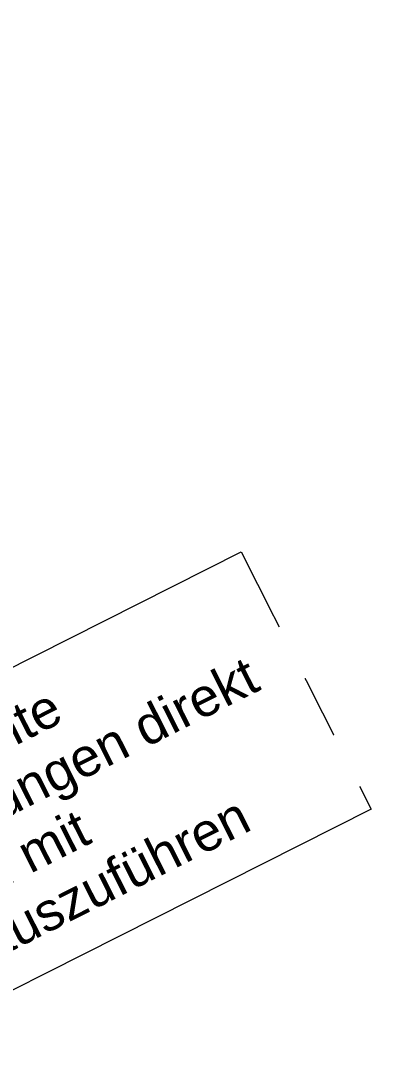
# Model space of a CAD drawing. Header units: metres. Extents: x 2682525 to 2683550, y 1250555 to 1251328.
# Drawn here: x 2683148.779 to 2683149.981, y 1250895.294 to 1250898.725 of the extents above; entities that cross this region are included whole.
import ezdxf

# ---------------------------------------------------------------- set-up
doc = ezdxf.new("R2010")
doc.units = ezdxf.units.M
doc.header["$PDMODE"] = 2
doc.header["$PDSIZE"] = -2
doc.linetypes.add('Verdeckt 0_75', pattern=[1.5, 0.75, -0.75])
for name, color, linetype, lineweight, true_color in [('2458 A U1_dwg-1', 9, 'Continuous', 18, 0x808080), ('_24_200 Materialien-Beton', 9, 'Continuous', 18, 0x808080), ('_24_300 Bauteile 3D-Raum-NGF Nettogeschossfläche', 9, 'Continuous', 18, 0x808080), ('_24_300 Bauteile 3D-Wand Innen', 9, 'Continuous', 18, 0x808080), ('_24_Keine', 9, 'Continuous', 18, 0x808080), ('A-DETL-____-MBND-1', 7, 'Continuous', 18, 0xbf6000), ('A-DETL-____-MBND-3', 7, 'Verdeckt 0_75', 25, 0xbf6000), ('Bemassung', 9, 'Continuous', 18, 0x808080)]:
    doc.layers.add(name, color=color, linetype=linetype, lineweight=lineweight, true_color=true_color)
for name, color, linetype, lineweight in [('A-____-____-DIMS', 7, 'Continuous', 9), ('A-DETL-____-MBND-2', 7, 'Verdeckt 0_75', 25), ('Bemassung-1', 7, 'Continuous', 18), ('G-____-____-DIMS', 7, 'Continuous', 9), ('G-____-____-TEXT', 7, 'Continuous', 9)]:
    doc.layers.add(name, color=color, linetype=linetype, lineweight=lineweight)
doc.styles.add('Arial_3', font='arial.ttf', dxfattribs={"height": 125})
doc.styles.add('Arial_31', font='arial.ttf', dxfattribs={"width": 0.9, "height": 200})
doc.styles.add('ISOCP_2', font='isocp___.ttf', dxfattribs={"height": 125.8608217592593})
doc.styles.add('ISOCP_7', font='isocp___.ttf', dxfattribs={"height": 151.0329861111111})
doc.dimstyles.new('2_0_mm_-_Arial', dxfattribs={"dimscale": 304.8, "dimtxt": 204.051879991394, "dimasz": 0.2460629921259842, "dimexe": 0.3280839895013123, "dimexo": 0.3280840109072179, "dimgap": 0.08202099737532807, "dimtad": 1, "dimdec": 1, "dimlfac": 0.001, "dimrnd": 0.09999999999999999, "dimzin": 0, "dimdsep": 46, "dimtxsty": 'Arial_31', "dimblk1": 'OBLIQUE', "dimblk2": 'OBLIQUE', "dimsah": 1, "dimcen": 0.09, "dimdle": 0.3280839895013123, "dimazin": 0, "dimtfac": 1, "dimtdec": 4, "dimtix": 1, "dimtmove": 0, "dimatfit": 3, "dimfxl": 1, "dimtvp": 1, "dimtfill": 1, "dimtolj": 1, "dimtzin": 0, "dimarcsym": 2})
doc.dimstyles.new('2_0_mm_-_Arial_1', dxfattribs={"dimscale": 304.8, "dimtxt": 204.051879991394, "dimasz": 0.2460629921259842, "dimexe": 0.3280839895013123, "dimexo": 0.3280840109072179, "dimgap": 0.08202099737532807, "dimtad": 1, "dimdec": 1, "dimlfac": 0.001, "dimrnd": 0.09999999999999999, "dimzin": 0, "dimdsep": 46, "dimtxsty": 'Arial_31', "dimblk1": 'OBLIQUE', "dimblk2": 'OBLIQUE', "dimsah": 1, "dimcen": 0.09, "dimdle": 0.3280839895013123, "dimazin": 0, "dimtfac": 1, "dimtdec": 4, "dimtix": 1, "dimtmove": 2, "dimatfit": 3, "dimfxl": 1, "dimtvp": 1, "dimtfill": 1, "dimtolj": 1, "dimtzin": 0, "dimarcsym": 2})
pattern_1 = [(18.233, (0, 0), (18.77292067800844, -56.98752011815572), []), (288.233, (0, 0), (63.31313485127099, 20.85671487326738), [])]

# ---------------------------------------------------------------- blocks, each defined once
blk = doc.blocks.new('2458 A U1_dwg-9041719-U01 Bodenplatte')
at = {"layer": '_24_200 Materialien-Beton'}
h = blk.add_hatch(dxfattribs=at)
h.set_pattern_fill('FP_1', color=256, style=0, pattern_type=2)
h.set_pattern_definition(pattern_1)
h.paths.add_polyline_path([(-8478.890120546976, -33460.46579612368), (-8728.890120546954, -33210.46579612369), (-18304.10905387584, -33210.46579612364), (-18554.10905387584, -33460.46579612364), (-8728.890120546972, -33460.46579612368)])
h = blk.add_hatch(dxfattribs=at)
h.set_pattern_fill('FP_1', color=256, style=0, pattern_type=2)
h.set_pattern_definition(pattern_1)
h.paths.add_polyline_path([(-8478.890120546976, -33460.46579612368), (-8728.890120546954, -33210.46579612369), (-18304.10905387584, -33210.46579612364), (-18554.10905387584, -33460.46579612364), (-12014.23953320214, -33460.46579612367)])
at = {"layer": '_24_200 Materialien-Beton', "flags": 128}
blk.add_lwpolyline([(-8728.890120546961, -33210.46579612365), (-8728.890120546961, -26850.465796424), (-11808.10733703203, -26850.465796424), (-8728.89012054694, -26850.465796424), (-8728.89012054694, -33210.46579612365), (-18304.10905387582, -33210.46579612365), (-18304.10905387582, -31716.00240297905), (-18304.10905387582, -33210.46579612361)], close=True, dxfattribs=at)
at = {"layer": '_24_300 Bauteile 3D-Raum-NGF Nettogeschossfläche', "flags": 128}
for points in [[(-11799.12729529535, -26850.46579642399), (-8728.890120546988, -26850.46579642399), (-8728.890120546988, -33210.4657961237), (-18304.10905387584, -33210.4657961237), (-18304.10905387584, -30028.27214473359)], [(-18304.10905387584, -30028.27214473359), (-18304.10905387584, -33210.4657961237), (-8728.890120546988, -33210.4657961237), (-8728.890120546988, -26850.46579641812), (-11799.12729529535, -26850.46579641812)]]:
    blk.add_lwpolyline(points, dxfattribs=at)
at = {"layer": '_24_300 Bauteile 3D-Wand Innen', "flags": 128}
blk.add_lwpolyline([(-8478.890120546943, -26600.46579642399), (-8478.890120546963, -33460.46579612365), (-18554.10905387582, -33460.46579612365), (-18554.10905387582, -31716.00240297904), (-18304.10905387582, -31716.00240297904), (-18304.10905387582, -33210.46579612361), (-8728.890120546957, -33210.46579612361), (-8728.890120546957, -26850.465796424), (-11808.10733703203, -26850.465796424), (-8728.89012054694, -26850.465796424), (-8728.89012054694, -33210.46579612365), (-18304.10905387582, -33210.46579612365), (-18304.10905387582, -31716.00240297905), (-18554.10905387581, -31716.00240297905), (-18554.10905387581, -33460.46579612361), (-8478.890120546963, -33460.46579612361), (-8478.890120546963, -26600.465796424)], dxfattribs=at)
at = {"layer": '_24_Keine'}
for p, q in [((-13905.94516195652, -31846.15798609769), (-14377.881323501, -30781.3941059253)), ((-13905.94516195652, -31846.15798609769), (-14377.881323501, -30781.3941059253)), ((-12946.3596113117, -31409.01939630874), (-13290.97896482073, -30781.35715161008)), ((-12946.3596113117, -31409.01939630874), (-13290.97896482073, -30781.35715161008))]:
    blk.add_line(p, q, dxfattribs=at)
at = {"layer": '_24_Keine', "flags": 128}
for points in [[(-12012.60431751088, -30882.24010532586), (-13130.16718776712, -29223.61017944588), (-12466.71521741514, -28776.58503134339), (-11349.1523471589, -30435.21495722337)], [(-12012.60431751088, -30882.24010532586), (-13130.16718776712, -29223.61017944588), (-12466.71521741514, -28776.58503134339), (-11349.1523471589, -30435.21495722337)], [(-14628.65755181421, -32210.46390941077), (-14628.65755181421, -33210.46579642836), (-15028.65755181426, -33210.46579642836), (-15028.65755181426, -32210.46390941077)], [(-14628.65755181421, -32210.46390941077), (-14628.65755181421, -33210.46579642836), (-15028.65755181426, -33210.46579642836), (-15028.65755181426, -32210.46390941077)], [(-14228.65755181419, -32210.46390941079), (-14228.65755181419, -33210.46579642838), (-14628.65755181425, -33210.46579642838), (-14628.65755181425, -32210.46390941078)], [(-14228.65755181419, -32210.46390941079), (-14228.65755181419, -33210.46579642838), (-14628.65755181425, -33210.46579642838), (-14628.65755181425, -32210.46390941078)], [(-13828.65755181417, -32210.4639094107), (-13828.65755181417, -33210.4657964283), (-14228.65755181424, -33210.4657964283), (-14228.65755181424, -32210.46390941069)], [(-13828.65755181417, -32210.4639094107), (-13828.65755181417, -33210.4657964283), (-14228.65755181424, -33210.4657964283), (-14228.65755181424, -32210.46390941069)], [(-13428.65755181419, -32210.4639094107), (-13428.65755181419, -33210.4657964283), (-13828.65755181425, -33210.4657964283), (-13828.65755181425, -32210.46390941069)], [(-13428.65755181419, -32210.4639094107), (-13428.65755181419, -33210.4657964283), (-13828.65755181425, -33210.4657964283), (-13828.65755181425, -32210.46390941069)], [(-13028.6575518142, -32210.4639094107), (-13028.6575518142, -33210.4657964283), (-13428.65755181426, -33210.4657964283), (-13428.65755181426, -32210.46390941069)], [(-13028.6575518142, -32210.4639094107), (-13028.6575518142, -33210.4657964283), (-13428.65755181426, -33210.4657964283), (-13428.65755181426, -32210.46390941069)]]:
    blk.add_lwpolyline(points, close=True, dxfattribs=at)
for points in [[(-13359.59020339708, -30656.3941059253), (-13908.92117687117, -29655.88642003234), (-13207.66798636063, -29270.86179380857), (-12245.10642080116, -31023.99477008496), (-12946.3596113117, -31409.01939630874)], [(-13359.59020339708, -30656.3941059253), (-13908.92117687117, -29655.88642003234), (-13207.66798636063, -29270.86179380857), (-12245.10642080116, -31023.99477008496), (-12946.3596113117, -31409.01939630874)], [(-14433.28517527659, -30656.3941059253), (-14716.36864955615, -30017.71226069404), (-13984.99035939471, -29693.5428656542), (-13558.18218430199, -30656.4907506261)], [(-14433.28517527659, -30656.3941059253), (-14716.36864955615, -30017.71226069404), (-13984.99035939471, -29693.5428656542), (-13558.18218430199, -30656.4907506261)], [(-10228.65755181418, -30210.46390941081), (-10228.65755181418, -32210.46390941082), (-14228.65755181422, -32210.46390941082), (-14228.65755181422, -30781.3941059253)], [(-14228.65755181422, -30656.3941059253), (-14228.65755181422, -30210.46390941072), (-10228.65755181418, -30210.46390941072)], [(-10228.65755181418, -30210.46390941081), (-10228.65755181418, -32210.46390941082), (-14228.65755181422, -32210.46390941082), (-14228.65755181422, -30781.3941059253)], [(-14228.65755181422, -30656.3941059253), (-14228.65755181422, -30210.46390941072), (-10228.65755181418, -30210.46390941072)], [(-14228.65755181419, -30781.3941059253), (-14228.65755181419, -32210.46390941082), (-17900.38915200698, -32210.46390941082)], [(-14228.65755181419, -30781.3941059253), (-14228.65755181419, -32210.46390941082), (-17900.38915200698, -32210.46390941082)], [(-14554.55853037309, -30781.3941059253), (-14161.13584172758, -31945.59184344145), (-14919.02981050218, -32201.71043334671)], [(-14554.55853037309, -30781.3941059253), (-14161.13584172758, -31945.59184344145), (-14919.02981050218, -32201.71043334671)], [(-13502.85122279253, -30781.32629846308), (-13174.56687179508, -31521.98859105785), (-13905.94516195652, -31846.15798609769)], [(-13502.85122279253, -30781.32629846308), (-13174.56687179508, -31521.98859105785), (-13905.94516195652, -31846.15798609769)]]:
    blk.add_lwpolyline(points, dxfattribs=at)
at = {"layer": 'Bemassung', "flags": 128}
for points in [[(-8953.138706559299, -32606.62853253537), (-8840.897495621804, -32606.62853253537), (-17900.38915200698, -32606.62853253537)], [(-17900.38915200698, -32606.62853253537), (-8840.897495621804, -32606.62853253537), (-8953.138706559299, -32606.62853253537)]]:
    blk.add_lwpolyline(points, dxfattribs=at)
at = {"layer": '_24_Keine', "char_height": 151.0329861111111, "attachment_point": 1, "line_spacing_factor": 1.478621465017729, "style": 'ISOCP_7'}
for s, insert, width in [('60.U110.01', (-13326.0211422034, -30342.09028698902), 1157.082917082917), ('60.U110.01', (-13326.0211422034, -30342.09028698902), 1157.082917082917), ('Veloraum 47 VPP', (-13318.70644778375, -30583.39028698891), 2111.168831168831), ('Veloraum 47 VPP', (-13318.70644778375, -30583.39028698891), 2111.168831168831), ('48.1m²', (-13320.66390121541, -30824.69028698894), 771.3886113886114), ('48.1m²', (-13320.66390121541, -30824.69028698894), 771.3886113886114)]:
    blk.add_mtext(s, dxfattribs=dict(at, insert=insert, width=width))
at = {"layer": 'Bemassung-1', "char_height": 125.8608217592593, "attachment_point": 1, "line_spacing_factor": 1.478621465017729, "style": 'ISOCP_2'}
for s, insert, width in [('5', (-13384.71683819068, -32333.73392162986), 118.4236817761332), ('5', (-13384.71683819068, -32333.73392162986), 118.4236817761332), ('9.57', (-13756.44006838746, -32480.27187839244), 406.0240518038852), ('9.57', (-13756.44006838746, -32480.27187839244), 406.0240518038852)]:
    blk.add_mtext(s, dxfattribs=dict(at, insert=insert, width=width))
blk = doc.blocks.new('PE-HD_Bogen - Standard-V52-U01 Bodenplatte')
at = {"layer": 'A-DETL-____-MBND-3'}
for points in [[(-13333.19620134134, -30718.8941059253), (-13332.57132630349, -30664.76751818878), (-13332.5713263035, -30656.3941059253), (-13372.74680685022, -30656.3941059253), (-13373.07026597122, -30658.52374178224), (-13373.69554416905, -30678.93825369509), (-13373.99655692518, -30718.8941059253)], [(-13333.19620134098, -30718.8941059253), (-13332.50909056098, -30718.8941059253), (-13331.00321060508, -30702.71791560639), (-13326.58819396783, -30687.64410592529), (-13319.56491673684, -30674.69993210114), (-13310.41200364891, -30664.76751818878), (-13299.75321060511, -30658.52374178223), (-13288.31491673684, -30656.3941059253), (-13331.946451266, -30656.3941059253), (-13332.26991038702, -30658.52374178223), (-13332.89518858485, -30678.93825369509), (-13333.15361713983, -30702.71791560639)], [(-13331.00321060508, -30718.8941059253), (-13303.65311298784, -30718.8941059253), (-13302.14723303195, -30702.71791560639), (-13297.73221639467, -30687.64410592529), (-13290.70893916368, -30674.69993210114), (-13281.55602607576, -30664.76751818878), (-13270.89723303194, -30658.52374178223), (-13261.41013952251, -30656.3941059253), (-13289.25719175788, -30656.56954316227), (-13299.75321060511, -30658.52374178223), (-13310.41200364891, -30664.76751818878), (-13319.56491673684, -30674.69993210114), (-13326.58819396783, -30687.64410592529), (-13331.00321060508, -30702.71791560639), (-13332.50909056098, -30718.8941059253)], [(-13332.26991038702, -30781.3941059253), (-13331.97309749366, -30781.21866872728), (-13332.32361681761, -30778.15195103443), (-13332.89518858551, -30758.84995811251), (-13333.19620134098, -30718.8941059253), (-13373.99655692518, -30718.8941059253), (-13373.37168188769, -30773.02069366182), (-13372.74680685022, -30781.3941059253)], [(-13288.31491673684, -30781.3941059253), (-13299.75321060511, -30779.26447006837), (-13310.41200364907, -30773.02069366198), (-13319.56491673684, -30763.08827974946), (-13327.1382330684, -30748.26615496823), (-13331.00321060508, -30735.07029624421), (-13332.82429562885, -30718.8941059253), (-13333.19620134098, -30718.8941059253), (-13332.57132630349, -30773.02069366182), (-13331.946451266, -30781.3941059253), (-13297.73221639466, -30781.2634739513)], [(-13288.31491673684, -30781.3941059253), (-13261.41013952252, -30781.03082217896), (-13270.89723303194, -30779.26447006837), (-13281.55602607576, -30773.02069366182), (-13290.70893916368, -30763.08827974946), (-13297.73221639467, -30750.1441059253), (-13302.14723303195, -30735.07029624421), (-13303.65311298784, -30718.8941059253), (-13332.48100570256, -30719.19579399361), (-13331.00321060508, -30735.07029624421), (-13326.58819396783, -30750.1441059253), (-13319.56491673684, -30763.08827974946), (-13310.41200364891, -30773.02069366182), (-13299.75321060511, -30779.26447006837), (-13289.38643107746, -30781.19460629823)]]:
    blk.add_hatch(color=256, dxfattribs=at).paths.add_polyline_path(points)
at = {"layer": 'A-DETL-____-MBND-2'}
for p, q in [((-13331.94645126599, -30656.3941059253), (-13372.74680685021, -30656.3941059253)), ((-13259.45893916369, -30656.3941059253), (-13288.31491673684, -30656.3941059253)), ((-13306.389807056, -30718.89410592527), (-13372.7468068502, -30718.89410592527)), ((-13306.389807056, -30718.89410592527), (-13259.45893916367, -30718.89410592527)), ((-13372.74680685021, -30781.3941059253), (-13331.94645126601, -30781.3941059253)), ((-13288.31491673684, -30781.3941059253), (-13259.45893916369, -30781.3941059253))]:
    blk.add_line(p, q, dxfattribs=at)
at = {"layer": 'A-DETL-____-MBND-2', "flags": 128}
for points in [[(-13331.94645126602, -30656.3941059253), (-13309.61541686365, -30656.3941059253), (-13290.32355912609, -30656.3941059253), (-13288.31491673683, -30656.3941059253)], [(-13288.31491673683, -30781.3941059253), (-13307.05738976201, -30781.3941059253), (-13329.16844789179, -30781.3941059253), (-13331.94645126602, -30781.3941059253)]]:
    blk.add_lwpolyline(points, dxfattribs=at)
at = {"layer": 'A-DETL-____-MBND-2'}
for centre, major_axis, ratio, start_param, end_param in [((-13372.7468068502, -30718.89410592527), (0, 62.5), 0.01999600119961542, 4.712388980384685, 7.853981633974485), ((-13259.45893916367, -30718.89410592527), (0, 62.5), 0.7071067811865942, 4.712388980384685, 7.853981633974485), ((-13372.7468068502, -30718.89410592527), (0, 62.49999999999635), 0.01999600119961658, 1.570796326794898, 4.712388980384685), ((-13259.45893916367, -30718.89410592527), (0, 62.49999999999635), 0.7071067811865771, 1.570796326794898, 4.712388980384685)]:
    blk.add_ellipse(centre, major_axis=major_axis, ratio=ratio, start_param=start_param, end_param=end_param, dxfattribs=at)
blk = doc.blocks.new('PE-HD_Bogen - Standard-V39-U01 Bodenplatte')
at = {"layer": 'A-DETL-____-MBND-3'}
for points in [[(-57164.19392595262, -12552.61060610867), (-57161.89551861832, -12533.72855806567), (-57158.27302935952, -12521.36060610866), (-57150.56002646278, -12507.66796666137), (-57142.09683904052, -12498.48401837214), (-57131.43804599674, -12492.2402419656), (-57119.99975212848, -12490.11060610867), (-57148.41449238324, -12490.11060610867), (-57159.8527862515, -12492.2402419656), (-57170.51157929528, -12498.48401837214), (-57179.66449238326, -12508.41643228451), (-57186.6877696142, -12521.36060610866), (-57191.10278625147, -12536.43441578976), (-57192.60866620737, -12552.61060610867)], [(-57145.59520655798, -12615.11060610866), (-57120.97992136927, -12614.92811354597), (-57132.65103273386, -12612.27041907212), (-57142.09683904052, -12606.73719384519), (-57151.2497521285, -12596.80477993283), (-57158.27302935952, -12583.86060610867), (-57162.68804599671, -12568.78679642757), (-57164.19392595262, -12552.61060610867), (-57192.60866620737, -12552.61060610867), (-57190.48796278668, -12570.88593503951), (-57186.6877696142, -12583.86060610867), (-57179.66449238326, -12596.80477993283), (-57170.51157929528, -12606.73719384519), (-57159.8527862515, -12612.98097025173), (-57148.41449238324, -12615.11060610866)], [(-57119.99975212848, -12615.11060610866), (-57101.40103273385, -12615.11060610866), (-57117.57722305277, -12612.98097025173), (-57132.65103273386, -12606.73719384519), (-57145.59520655803, -12596.80477993283), (-57155.52762047039, -12583.86060610867), (-57161.89551861832, -12567.8765340884), (-57163.90103273387, -12555.7568704786), (-57161.89551861832, -12571.49265415166), (-57158.27302935952, -12583.86060610867), (-57150.5600265063, -12597.55324550877), (-57142.09683904052, -12606.73719384519), (-57129.9500188434, -12613.25801821171), (-57120.89655985781, -12614.94363418794)]]:
    blk.add_hatch(color=256, dxfattribs=at).paths.add_polyline_path(points)
h = blk.add_hatch(color=256, dxfattribs=at)
h.paths.add_polyline_path([(-57163.97715320136, -12552.61060610867), (-57161.77139687695, -12536.43441578976), (-57155.52762047039, -12521.36060610866), (-57145.59520655803, -12508.41643228451), (-57131.4380459968, -12497.98158281466), (-57117.57722305277, -12492.2402419656), (-57101.40103273385, -12490.11060610867), (-57124.39015594316, -12490.9280323348), (-57132.65103273386, -12492.9507931452), (-57142.09683904052, -12498.48401837214), (-57151.2497521285, -12508.41643228451), (-57158.27302935952, -12521.36060610866), (-57162.68804599671, -12536.43441578976), (-57164.19392595262, -12552.61060610867)])
h.paths.add_polyline_path([(-57085.22484241496, -12492.2402419656), (-57091.57284635156, -12491.10050573354), (-57101.40103273385, -12490.11060610867)])
at = {"layer": 'A-DETL-____-MBND-2'}
for p, q in [((-57119.99975212853, -12490.11060610867), (-57148.41449238318, -12490.11060610867)), ((-57101.40103273375, -12552.61060610865), (-57148.41449238314, -12552.61060610865)), ((-57148.41449238318, -12615.11060610866), (-57119.99975212853, -12615.11060610866))]:
    blk.add_line(p, q, dxfattribs=at)
at = {"layer": 'A-DETL-____-MBND-2', "flags": 128}
for points in [[(-57163.90103273387, -12552.61060610867), (-57159.81315627231, -12530.37833623531), (-57148.08427037473, -12511.05431508837), (-57130.24865461163, -12497.16635742588), (-57108.63942238624, -12490.53117541508), (-57101.40103273385, -12490.11060610867)], [(-57119.99975212843, -12490.11060610867), (-57107.03941517964, -12490.11060610867), (-57101.53017409692, -12490.11060610867), (-57101.40103273385, -12490.11060610867)], [(-57101.40103273385, -12490.11060610867), (-57079.16876286051, -12494.19848257016), (-57059.84474171353, -12505.92736846777), (-57045.95678405103, -12523.76298423092), (-57039.32160204028, -12545.37221645629), (-57038.90103273383, -12552.61060610867)], [(-57101.40103273385, -12615.11060610866), (-57123.63330260721, -12611.02272964718), (-57142.95732375417, -12599.29384374956), (-57156.84528141658, -12581.45822798641), (-57163.48046342747, -12559.84899576104), (-57163.90103273387, -12552.61060610867)], [(-57038.90103273383, -12552.61060610867), (-57042.98890919529, -12574.84287598203), (-57054.71779509293, -12594.16689712896), (-57072.55341085608, -12608.05485479145), (-57094.16264308144, -12614.69003680226), (-57101.40103273385, -12615.11060610866)], [(-57101.40103273385, -12615.11060610866), (-57105.48962036322, -12615.11060610866), (-57117.22887777712, -12615.11060610866), (-57119.99975212843, -12615.11060610866)]]:
    blk.add_lwpolyline(points, dxfattribs=at)
at = {"layer": 'A-DETL-____-MBND-2'}
for radius, start, end in [(62.49999999999272, 0, 180), (62.50000000000728, 180, 0)]:
    blk.add_arc((-57101.40103273375, -12552.61060610865), radius, start, end, dxfattribs=at)
for major_axis, ratio, start_param, end_param in [((0, 62.5), 0.7071067811865359, 4.712388980384685, 7.853981633974485), ((0, 62.50000000000182), 0.7071067811865154, 1.570796326794898, 4.712388980384685)]:
    blk.add_ellipse((-57148.41449238314, -12552.61060610865), major_axis=major_axis, ratio=ratio, start_param=start_param, end_param=end_param, dxfattribs=at)
blk = doc.blocks.new('_Oblique')
at = {"color": 0, "linetype": 'ByBlock', "lineweight": -2}
blk.add_line((-0.5, -0.5), (0.5, 0.5), dxfattribs=at)
blk = doc.blocks.new('*D1807')
at = {"layer": 'A-____-____-DIMS', "color": 0, "lineweight": -2, "transparency": 16777216}
for p, q in [((2683068.897622096, 1250867.009540824), (2683135.861756529, 1250900.785341326)), ((2683053.688199543, 1250859.338114525), (2683068.897622096, 1250867.009540824)), ((2683053.688199543, 1250859.338114525), (2682986.72406511, 1250825.562314023)), ((2683113.74310552, 1250778.098576879), (2683113.932022766, 1250777.724028246)), ((2683098.698719751, 1250770.099947516), (2683098.722600213, 1250770.052601948))]:
    blk.add_line(p, q, dxfattribs=at)
at = {"layer": 'A-____-____-DIMS', "color": 0, "lineweight": -2, "transparency": 16777216, "xscale": 74.99999999999999, "yscale": 74.99999999999999, "zscale": 74.99999999999999}
for p, rotation in [((2683068.897622096, 1250867.009540824), 206.7657572042305), ((2683053.688199543, 1250859.338114525), 26.76575720423048)]:
    blk.add_blockref('_Oblique', p, dxfattribs=dict(at, rotation=rotation))
at = {"layer": 'A-____-____-DIMS', "color": 0, "transparency": 16777216, "insert": (2683004.047613651, 1250976.668747653), "char_height": 200, "width": 911.641014607705, "attachment_point": 5, "rotation": 26.76575720423047, "style": 'Arial_31', "bg_fill": 3, "box_fill_scale": 1.1, "bg_fill_color": 256, "bg_fill_true_color": 13158600, "bg_fill_transparency": 0}
blk.add_mtext('\\A1;0.0', dxfattribs=at)
at = {"layer": 'Defpoints', "color": 0, "transparency": 16777216}
for p in [(2683068.708701911, 1250867.384095282), (2683068.897622096, 1250867.009540824), (2683053.664316143, 1250859.385465919)]:
    blk.add_point(p, dxfattribs=at)
blk = doc.blocks.new('*D1808')
at = {"layer": 'A-____-____-DIMS', "color": 0, "lineweight": -2, "transparency": 16777216}
for p, q in [((2683101.306229421, 1250883.356000871), (2683168.270363854, 1250917.131801374)), ((2683068.897622741, 1250867.009539544), (2683001.933488308, 1250833.233739042)), ((2683146.196746825, 1250794.355752247), (2683146.340630091, 1250794.070488293)), ((2683113.74310552, 1250778.098576879), (2683113.932023411, 1250777.724026967))]:
    blk.add_line(p, q, dxfattribs=at)
at = {"layer": 'A-____-____-DIMS', "color": 0, "transparency": 16777216, "insert": (2682617.72699169, 1250788.948338999), "char_height": 200, "width": 911.641014607705, "attachment_point": 1, "rotation": 26.76575720423047, "line_spacing_factor": 0.9417779076525878, "style": 'Arial_31', "bg_fill": 3, "box_fill_scale": 1.1, "bg_fill_color": 256, "bg_fill_true_color": 13158600, "bg_fill_transparency": 0}
blk.add_mtext('\\A1;0.0', dxfattribs=at)
at = {"layer": 'A-____-____-DIMS', "color": 0, "lineweight": -2, "transparency": 16777216}
blk.add_line((2683068.897622741, 1250867.009539544), (2683101.306229421, 1250883.356000871), dxfattribs=at)
at = {"layer": 'Defpoints', "color": 0, "transparency": 16777216}
for p in [(2683101.162343216, 1250883.641270651), (2683101.306229421, 1250883.356000871), (2683068.708701911, 1250867.384095282)]:
    blk.add_point(p, dxfattribs=at)
at = {"layer": 'A-____-____-DIMS', "color": 0, "lineweight": -2, "transparency": 16777216, "xscale": 74.99999999999999, "yscale": 74.99999999999999, "zscale": 74.99999999999999}
for p, rotation in [((2683101.306229421, 1250883.356000871), 206.7657572042305), ((2683068.897622741, 1250867.009539544), 26.76575720423048)]:
    blk.add_blockref('_Oblique', p, dxfattribs=dict(at, rotation=rotation))
blk = doc.blocks.new('*D1809')
at = {"layer": 'A-____-____-DIMS', "color": 0, "lineweight": -2, "transparency": 16777216}
for p, q in [((2683132.910514814, 1250899.296771893), (2683199.874649247, 1250933.072572396)), ((2683101.30623005, 1250883.355999624), (2683132.910514814, 1250899.296771893)), ((2683101.30623005, 1250883.355999624), (2683034.342095617, 1250849.580199121)), ((2683177.801724807, 1250810.295150137), (2683177.944915484, 1250810.011259315)), ((2683146.196746825, 1250794.355752247), (2683146.34063072, 1250794.070487046))]:
    blk.add_line(p, q, dxfattribs=at)
at = {"layer": 'A-____-____-DIMS', "color": 0, "lineweight": -2, "transparency": 16777216, "xscale": 74.99999999999999, "yscale": 74.99999999999999, "zscale": 74.99999999999999}
for p, rotation in [((2683132.910514814, 1250899.296771893), 206.7657572042305), ((2683101.30623005, 1250883.355999624), 26.76575720423048)]:
    blk.add_blockref('_Oblique', p, dxfattribs=dict(at, rotation=rotation))
at = {"layer": 'A-____-____-DIMS', "color": 0, "transparency": 16777216, "insert": (2683059.863075263, 1251004.821305737), "char_height": 200, "width": 911.641014607705, "attachment_point": 5, "rotation": 26.76575720423047, "style": 'Arial_31', "bg_fill": 3, "box_fill_scale": 1.1, "bg_fill_color": 256, "bg_fill_true_color": 13158600, "bg_fill_transparency": 0}
blk.add_mtext('\\A1;0.0', dxfattribs=at)
at = {"layer": 'Defpoints', "color": 0, "transparency": 16777216}
for p in [(2683132.767321199, 1250899.58066854), (2683132.910514814, 1250899.296771893), (2683101.162343216, 1250883.641270651)]:
    blk.add_point(p, dxfattribs=at)

msp = doc.modelspace()

# ---------------------------------------------------------------- hatches: boundary and pattern name
at = {"layer": 'A-DETL-____-MBND-1'}
for points in [[(2683149.296233041, 1250897.787322002), (2683149.309716967, 1250897.796508308), (2683149.320363849, 1250897.808871495), (2683149.327448118, 1250897.823569033), (2683149.330486995, 1250897.839599308), (2683149.329273383, 1250897.855869883), (2683149.32388999, 1250897.871271947), (2683149.314703683, 1250897.884755873), (2683149.302340496, 1250897.895402754), (2683149.287642959, 1250897.902487024), (2683149.271612684, 1250897.9055259), (2683149.255342108, 1250897.904312288), (2683149.239940045, 1250897.898928895), (2683149.226456119, 1250897.889742589), (2683149.215809238, 1250897.877379402), (2683149.208724968, 1250897.862681864), (2683149.205686092, 1250897.846651589), (2683149.206899703, 1250897.830381014), (2683149.212283097, 1250897.81497895), (2683149.221469403, 1250897.801495024), (2683149.23383259, 1250897.790848143), (2683149.248530128, 1250897.783763873), (2683149.264560402, 1250897.780724997), (2683149.280830978, 1250897.781938609)], [(2683149.186651338, 1250897.802050641), (2683149.180711021, 1250897.817171799), (2683149.177864593, 1250897.832618804), (2683149.178306031, 1250897.847338967), (2683149.182005254, 1250897.860329133), (2683149.188710165, 1250897.870704044), (2683149.197963836, 1250897.877756667), (2683149.110034926, 1250897.832999644), (2683149.102359792, 1250897.827150092), (2683149.095654881, 1250897.816775181), (2683149.091955659, 1250897.803785015), (2683149.09151422, 1250897.789064853), (2683149.094360649, 1250897.773617848), (2683149.100300966, 1250897.758496689), (2683149.138017822, 1250897.777520558)], [(2683149.254256832, 1250897.766149774), (2683149.243085024, 1250897.762900064), (2683149.230756419, 1250897.763674728), (2683149.21811119, 1250897.768420976), (2683149.20601109, 1250897.776815358), (2683149.195280721, 1250897.78828581), (2683149.186651338, 1250897.802050641), (2683149.100300966, 1250897.758496689), (2683149.108930348, 1250897.744731858), (2683149.119660718, 1250897.733261406), (2683149.131760818, 1250897.724867024), (2683149.144406046, 1250897.720120777), (2683149.156734651, 1250897.719346112), (2683149.167906459, 1250897.722595822), (2683149.242331051, 1250897.760134573)], [(2683149.221469403, 1250897.801495024), (2683149.212283097, 1250897.81497895), (2683149.212534496, 1250897.814480524), (2683149.217623593, 1250897.807084311)], [(2683148.46988896, 1250897.440525461), (2683149.03749446, 1250897.726817943), (2683149.013676801, 1250897.775426554), (2683149.009906032, 1250897.782902508), (2683148.441742461, 1250897.496328907), (2683145.362365589, 1250895.943133162), (2683145.364267227, 1250895.938320588), (2683145.372557592, 1250895.92075056), (2683145.389396241, 1250895.886766898), (2683146.688217406, 1250896.5418746)], [(2683149.066756804, 1250897.671577314), (2683149.065508933, 1250897.673333103), (2683149.057723864, 1250897.687523793), (2683149.03749446, 1250897.726817943), (2683145.389396241, 1250895.886766898), (2683145.414329747, 1250895.838721104), (2683145.418658586, 1250895.831526269), (2683148.943449286, 1250897.609382682)]]:
    msp.add_hatch(color=256, dxfattribs=at).paths.add_polyline_path(points)
at = {"layer": 'G-____-____-DIMS'}
msp.add_hatch(color=256, dxfattribs=at).paths.add_polyline_path([(2683148.982759178, 1250897.699210212), (2683149.084813491, 1250897.586141785), (2683149.117330542, 1250897.627865276)])

# ---------------------------------------------------------------- linework, layer by layer
at = {"layer": 'A-DETL-____-MBND-2'}
for p, q in [((2683149.32437954, 1250897.731518556), (2683149.211793547, 1250897.954732341)), ((2683149.15647965, 1250897.786832452), (2683149.379693436, 1250897.899418445)), ((2683149.197963836, 1250897.877756667), (2683149.111613463, 1250897.834202715)), ((2683149.251480581, 1250897.834749627), (2683149.226110334, 1250897.821953221)), ((2683149.268086543, 1250897.843125449), (2683149.251480581, 1250897.834749627)), ((2683149.139759962, 1250897.778399269), (2683149.226110334, 1250897.821953221)), ((2683149.139759962, 1250897.778399269), (2683149.226110334, 1250897.821953221)), ((2683149.010463808, 1250897.783184207), (2683145.362365589, 1250895.943133162)), ((2683149.113995753, 1250897.765404153), (2683149.075039113, 1250897.745754955)), ((2683149.139759962, 1250897.778399269), (2683149.113995753, 1250897.765404153)), ((2683149.167906459, 1250897.722595822), (2683149.254256832, 1250897.766149774)), ((2683149.038610306, 1250897.727380761), (2683145.390512087, 1250895.887329715)), ((2683149.038610306, 1250897.727380761), (2683145.390512087, 1250895.887329715)), ((2683149.075039113, 1250897.745754955), (2683149.038610306, 1250897.727380761)), ((2683145.418658586, 1250895.831526269), (2683149.066756804, 1250897.671577314))]:
    msp.add_line(p, q, dxfattribs=at)
for centre, radius, start, end in [((2683149.268086543, 1250897.843125449), 0.0625, 26.76575720423047, 206.7657572042305), ((2683149.254013294, 1250897.871027172), 0.03124999999999818, 296.7657452933528, 116.7657452933528), ((2683149.268086543, 1250897.843125449), 0.06250000000000182, 206.7657572042305, 26.76575720423047), ((2683149.282159792, 1250897.815223725), 0.03125, 116.7657452933528, 296.7657452933528)]:
    msp.add_arc(centre, radius, start, end, dxfattribs=at)
for centre, major_axis, ratio, start_param, end_param in [((2683149.226110334, 1250897.821953221), (-0.02814649821669223, 0.05580344647185997), 0.7071067811865942, 1.554312234475219e-15, 1.570796326794898), ((2683149.226110334, 1250897.821953221), (-0.02814649821669223, 0.05580344647185997), 0.7071067811865651, 4.712388980384685, 6.283185307179588), ((2683149.139759962, 1250897.778399269), (-0.02814649821669223, 0.05580344647185997), 0.7071067811865651, 1.554312234475219e-15, 1.570796326794898), ((2683149.139759962, 1250897.778399269), (-0.02814649821669223, 0.05580344647185997), 0.7071067811865942, 4.712388980384685, 6.283185307179588), ((2683149.226110334, 1250897.821953221), (-0.02814649821669058, 0.05580344647185672), 0.7071067811866062, 3.141592653589789, 4.712388980384685), ((2683149.139759962, 1250897.778399269), (-0.02814649821669058, 0.05580344647185672), 0.7071067811866353, 3.141592653589789, 4.712388980384685), ((2683149.226110334, 1250897.821953221), (-0.02814649821669058, 0.05580344647185672), 0.7071067811866353, 1.570796326794898, 3.141592653589789), ((2683149.038610306, 1250897.727380761), (-0.02814649821669223, 0.05580344647185997), 0.01999600119961542, 1.554312234475219e-15, 1.570796326794898), ((2683149.038610306, 1250897.727380761), (-0.02814649821669223, 0.05580344647185997), 0.01999600119961542, 4.712388980384685, 6.283185307179588), ((2683149.038610306, 1250897.727380761), (-0.02814649821669058, 0.05580344647185672), 0.01999600119961658, 1.570796326794898, 3.141592653589789), ((2683149.038610306, 1250897.727380761), (-0.02814649821669058, 0.05580344647185672), 0.01999600119961658, 3.141592653589789, 4.712388980384685), ((2683149.139759962, 1250897.778399269), (-0.02814649821669058, 0.05580344647185672), 0.7071067811866062, 1.570796326794898, 3.141592653589789)]:
    msp.add_ellipse(centre, major_axis=major_axis, ratio=ratio, start_param=start_param, end_param=end_param, dxfattribs=at)
at = {"layer": 'G-____-____-DIMS'}
for p, q in [((2683149.334561849, 1250897.425034075), (2683150.42032036, 1250897.972675877)), ((2683148.982759178, 1250897.699210212), (2683149.084813491, 1250897.586141785)), ((2683149.117330542, 1250897.627865276), (2683148.982759178, 1250897.699210212)), ((2683148.982759178, 1250897.699210212), (2683149.334561849, 1250897.425034075)), ((2683149.084813491, 1250897.586141785), (2683149.117330542, 1250897.627865276))]:
    msp.add_line(p, q, dxfattribs=at)

# ---------------------------------------------------------------- block references
at = {"layer": '2458 A U1_dwg-1', "xscale": 0.001, "yscale": 0.001, "zscale": 0.001, "rotation": 26.76575494316579}
msp.add_blockref('2458 A U1_dwg-9041719-U01 Bodenplatte', (2683147.144467305, 1250931.177239274), dxfattribs=at)
at = {"layer": 'A-DETL-____-MBND-2', "xscale": 0.001, "yscale": 0.001, "zscale": 0.001, "rotation": 26.76575494316579}
for name, p in [('PE-HD_Bogen - Standard-V39-U01 Bodenplatte', (2683194.598373646, 1250934.766060111)), ('PE-HD_Bogen - Standard-V52-U01 Bodenplatte', (2683147.144467305, 1250931.177239274))]:
    msp.add_blockref(name, p, dxfattribs=at)

# ---------------------------------------------------------------- next in the draw order: texts
at = {"layer": 'G-____-____-DIMS', "insert": (2683149.309037346, 1250897.608904903), "char_height": 0.125, "width": 1.334488368200837, "attachment_point": 1, "rotation": 26.765754943165796, "line_spacing_factor": 0.9417779076525877, "style": 'Arial_3', "bg_fill": 3, "box_fill_scale": 1.25, "bg_fill_color": 256, "bg_fill_true_color": 13158600, "bg_fill_transparency": 0}
msp.add_mtext('454.08 m.ü.M.', dxfattribs=at)

# ---------------------------------------------------------------- next in the draw order: linework, layer by layer
at = {"layer": 'G-____-____-TEXT'}
for q in [(2683148.606342864, 1250898.010169721), (2683149.135683851, 1250897.917257624), (2683149.115904638, 1250897.839344262)]:
    msp.add_line((2683149.271182557, 1250897.841392428), q, dxfattribs=at)

# ---------------------------------------------------------------- next in the draw order: dimensions: what is measured, and where the dimension line sits
at = {"layer": 'A-____-____-DIMS'}
dim = msp.add_linear_dim(base=(2683068.897622096, 1250867.009540824), p1=(2683053.664316142, 1250859.385465919), p2=(2683068.708701911, 1250867.384095282), angle=26.76575720423047, dimstyle='2_0_mm_-_Arial', override={"dimpost": '<>', "dimfxl": 17038.5332360565}, dxfattribs=at)
dim.commit()
dim.dimension.update_dxf_attribs({"geometry": '*D1807', "text_midpoint": (2683004.047613651, 1250976.668747653)})

# ---------------------------------------------------------------- next in the draw order: dimensions: what is measured, and where the dimension line sits
dim = msp.add_linear_dim(base=(2683101.306229421, 1250883.356000871), p1=(2683068.708701911, 1250867.384095282), p2=(2683101.162343216, 1250883.641270651), angle=26.76575720423047, dimstyle='2_0_mm_-_Arial_1', override={"dimpost": '<>', "dimfxl": 36297.85923366722}, dxfattribs=at)
dim.commit()
dim.dimension.update_dxf_attribs({"geometry": '*D1808', "text_midpoint": (2683084.754535631, 1250875.177022492), "dimtype": 160})

# ---------------------------------------------------------------- next in the draw order: dimensions: what is measured, and where the dimension line sits
dim = msp.add_linear_dim(base=(2683132.910514814, 1250899.296771893), p1=(2683101.162343216, 1250883.641270651), p2=(2683132.767321198, 1250899.58066854), angle=26.76575720423047, dimstyle='2_0_mm_-_Arial', override={"dimpost": '<>', "dimfxl": 35396.87893486193}, dxfattribs=at)
dim.commit()
dim.dimension.update_dxf_attribs({"geometry": '*D1809', "text_midpoint": (2683059.863075263, 1251004.821305737)})

# ---------------------------------------------------------------- next in the draw order: linework, layer by layer
at = {"layer": 'G-____-____-TEXT', "flags": 128}
msp.add_lwpolyline([(2683147.261824562, 1250895.855703758), (2683149.500474928, 1250896.984848507), (2683149.925599637, 1250896.141993251), (2683147.686949271, 1250895.012848503)], close=True, dxfattribs=at)

# ---------------------------------------------------------------- next in the draw order: texts
at = {"layer": 'G-____-____-TEXT', "insert": (2683147.377763605, 1250895.792381559), "char_height": 0.125, "width": 2.0723621875, "attachment_point": 1, "rotation": 26.765754943165796, "style": 'Arial_3', "bg_fill": 3, "box_fill_scale": 1.25, "bg_fill_color": 256, "bg_fill_true_color": 13158600, "bg_fill_transparency": 0}
msp.add_mtext('Sämtliche senkrechte ', dxfattribs=at)

# ---------------------------------------------------------------- next in the draw order: texts
at = {"layer": 'G-____-____-TEXT', "insert": (2683147.467128736, 1250895.615205617), "char_height": 0.125, "width": 2.797889375, "attachment_point": 1, "rotation": 26.765754943165796, "style": 'Arial_3', "bg_fill": 3, "box_fill_scale": 1.25, "bg_fill_color": 256, "bg_fill_true_color": 13158600, "bg_fill_transparency": 0}
msp.add_mtext('Bodendurchdringungen direkt ', dxfattribs=at)

# ---------------------------------------------------------------- next in the draw order: texts
at = {"layer": 'G-____-____-TEXT', "insert": (2683147.556493869, 1250895.438029674), "char_height": 0.125, "width": 1.9521090625, "attachment_point": 1, "rotation": 26.765754943165796, "style": 'Arial_3', "bg_fill": 3, "box_fill_scale": 1.25, "bg_fill_color": 256, "bg_fill_true_color": 13158600, "bg_fill_transparency": 0}
msp.add_mtext('ins Erdreich sind mit ', dxfattribs=at)

# ---------------------------------------------------------------- next in the draw order: texts
at = {"layer": 'G-____-____-TEXT', "insert": (2683147.645859, 1250895.260853732), "char_height": 0.125, "width": 2.465189062499999, "attachment_point": 1, "rotation": 26.765754943165796, "style": 'Arial_3', "bg_fill": 3, "box_fill_scale": 1.25, "bg_fill_color": 256, "bg_fill_true_color": 13158600, "bg_fill_transparency": 0}
msp.add_mtext('2x 45° Bogen auszuführen', dxfattribs=at)

doc.saveas('drawing.dxf')
